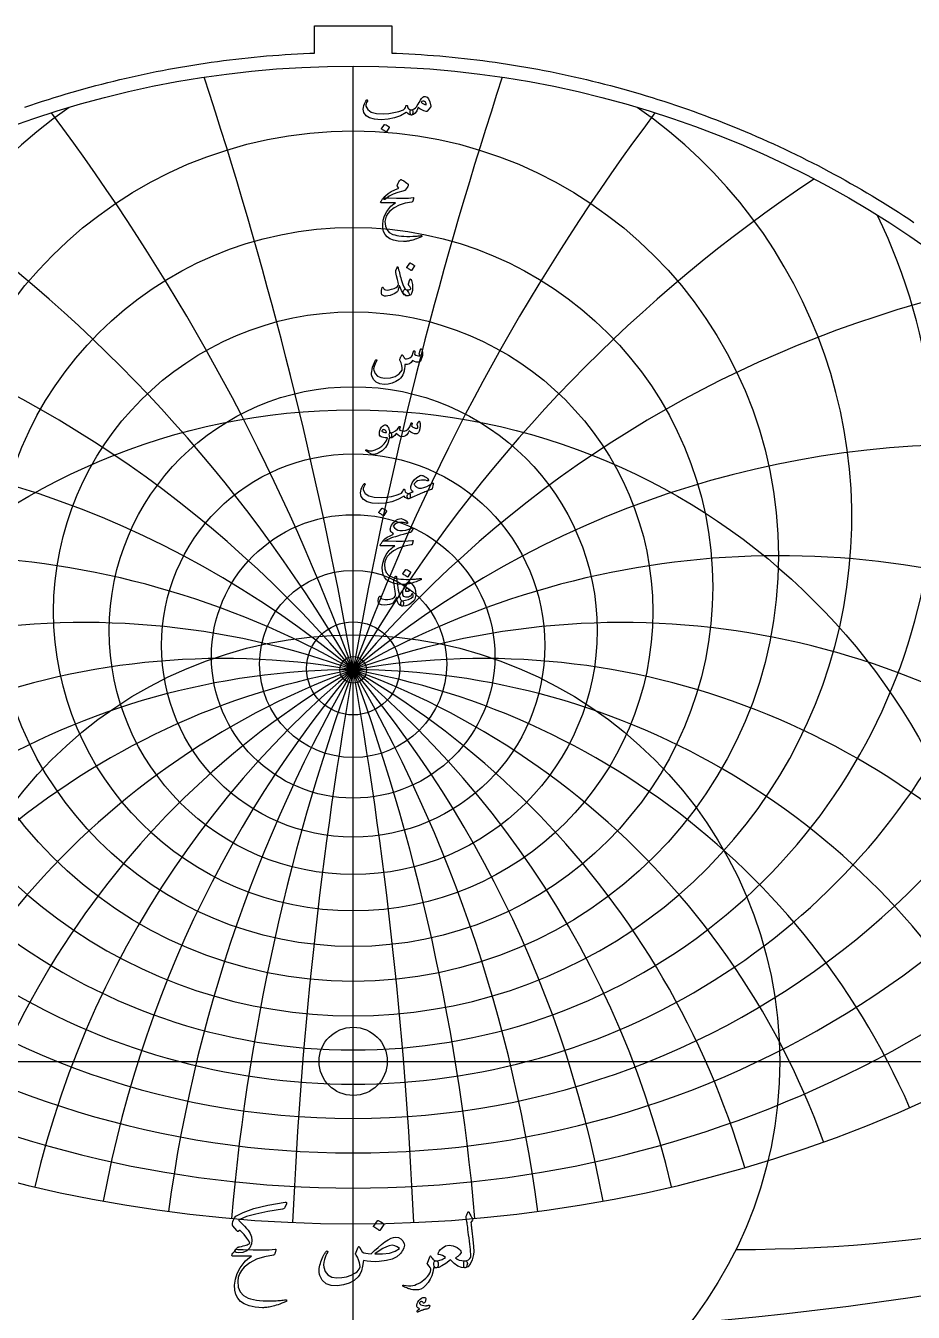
# Model space of a CAD drawing. Header units: millimetres. Extents: x -54 to 54, y -54 to 55.
# Drawn here: x -17.5 to 29.9, y -13.4 to 55.3 of the extents above; entities that cross this region are included whole.
import ezdxf

# ---------------------------------------------------------------- set-up
doc = ezdxf.new("R2010")
doc.units = ezdxf.units.MM
for name, color, linetype in [('CUT_INNER', 6, 'Continuous'), ('CUT_OUTER', 1, 'Continuous'), ('ENGRAVE', 7, 'Continuous'), ('ENGRAVE_FINE', 8, 'Continuous'), ('TEXT', 5, 'Continuous')]:
    doc.layers.add(name, color=color, linetype=linetype)

msp = doc.modelspace()

# ---------------------------------------------------------------- linework, layer by layer
at = {"layer": 'CUT_INNER'}
msp.add_circle((0, 0), 1.82, dxfattribs=at)
at = {"layer": 'CUT_OUTER'}
msp.add_lwpolyline([(-17.5131, 50.9068), (-17.2004, 51.0133), (-16.8871, 51.1178), (-16.5731, 51.2205), (-16.2585, 51.3212), (-15.9433, 51.42), (-15.6275, 51.5169), (-15.3111, 51.6118), (-14.9941, 51.7048), (-14.6766, 51.7958), (-14.3585, 51.8849), (-14.0399, 51.972), (-13.7207, 52.0572), (-13.401, 52.1404), (-13.0808, 52.2216), (-12.7602, 52.3009), (-12.439, 52.3782), (-12.1174, 52.4536), (-11.7953, 52.5269), (-11.4728, 52.5983), (-11.1498, 52.6677), (-10.8265, 52.7351), (-10.5027, 52.8006), (-10.1785, 52.864), (-9.854, 52.9255), (-9.529, 52.985), (-9.2037, 53.0424), (-8.8781, 53.0979), (-8.5521, 53.1514), (-8.2258, 53.2028), (-7.8992, 53.2523), (-7.5723, 53.2998), (-7.2452, 53.3452), (-6.9177, 53.3887), (-6.59, 53.4301), (-6.262, 53.4696), (-5.9338, 53.507), (-5.6054, 53.5424), (-5.2768, 53.5758), (-4.9479, 53.6071), (-4.6189, 53.6365), (-4.2897, 53.6638), (-3.9603, 53.6891), (-3.6308, 53.7124), (-3.3012, 53.7337), (-2.9714, 53.7529), (-2.6416, 53.7702), (-2.3116, 53.7853), (-2.065, 53.7952), (-2.065, 55.251), (2.065, 55.251), (2.065, 53.7952), (2.3116, 53.7853), (2.6416, 53.7702), (2.9714, 53.7529), (3.3012, 53.7337), (3.6308, 53.7124), (3.9603, 53.6891), (4.2897, 53.6638), (4.6189, 53.6365), (4.9479, 53.6071), (5.2768, 53.5758), (5.6054, 53.5424), (5.9338, 53.507), (6.262, 53.4696), (6.59, 53.4301), (6.9177, 53.3887), (7.2452, 53.3452), (7.5723, 53.2998), (7.8992, 53.2523), (8.2258, 53.2028), (8.5521, 53.1514), (8.8781, 53.0979), (9.2037, 53.0424), (9.529, 52.985), (9.854, 52.9255), (10.1785, 52.864), (10.5027, 52.8006), (10.8265, 52.7351), (11.1498, 52.6677), (11.4728, 52.5983), (11.7953, 52.5269), (12.1174, 52.4536), (12.439, 52.3782), (12.7602, 52.3009), (13.0808, 52.2216), (13.401, 52.1404), (13.7207, 52.0572), (14.0399, 51.972), (14.3585, 51.8849), (14.6766, 51.7958), (14.9941, 51.7048), (15.3111, 51.6118), (15.6275, 51.5169), (15.9433, 51.42), (16.2585, 51.3212), (16.5731, 51.2205), (16.8871, 51.1178), (17.2004, 51.0133), (17.5131, 50.9068), (17.8251, 50.7984), (18.1365, 50.688), (18.4471, 50.5758), (18.7571, 50.4616), (19.0664, 50.3456), (19.3749, 50.2277), (19.6828, 50.1078), (19.9899, 49.9861), (20.2962, 49.8625), (20.6018, 49.7371), (20.9066, 49.6097), (21.2106, 49.4805), (21.5138, 49.3494), (21.8162, 49.2165), (22.1177, 49.0817), (22.4185, 48.9451), (22.7184, 48.8066), (23.0174, 48.6663), (23.3156, 48.5241), (23.6129, 48.3801), (23.9093, 48.2343), (24.2048, 48.0867), (24.4994, 47.9373), (24.7931, 47.7861), (25.0858, 47.6331), (25.3776, 47.4782), (25.6685, 47.3216), (25.9584, 47.1632), (26.2473, 47.0031), (26.5352, 46.8411), (26.8221, 46.6774), (27.108, 46.512), (27.3929, 46.3448), (27.6767, 46.1758), (27.9595, 46.0051), (28.2413, 45.8327), (28.522, 45.6586), (28.8016, 45.4827), (29.0801, 45.3051), (29.3576, 45.1258), (29.6339, 44.9448), (29.9091, 44.7622)], dxfattribs=at)
at = {"layer": 'ENGRAVE'}
for points in [[(0, -53.1), (0, 53.1)], [(-53.1, 0), (53.1, 0)]]:
    msp.add_lwpolyline(points, dxfattribs=at)
for centre, radius in [((0, 0), 53.1), ((0, 26.9542), 22.6864), ((0, 25.309), 19.1801), ((0, 24.005), 15.9803), ((0, 22.9803), 13.0134), ((0, 0), 34.7587), ((0, 22.1907), 10.2223), ((0, 21.6047), 7.5613), ((0, 21.2004), 4.9922), ((0, 20.9633), 2.4818), ((0, 0), 22.7527), ((0, 20.8851), 0.708)]:
    msp.add_circle(centre, radius, dxfattribs=at)
for centre, radius, start, end in [((0, 29.0281), 26.5975, 124.697096, 55.302904), ((0, 31.6565), 31.0498, 154.271854, 25.728146), ((0, 35.026), 36.2398, 173.680024, 6.319976), ((0, 39.4227), 42.4637, 189.241771, 350.758229), ((0, 45.3069), 50.1919, 202.661733, 337.338267), ((0, -18.4815), 39.3667, 28, 152), ((0, -18.4815), 39.3667, 28, 152), ((0, 53.4671), 60.2235, 214.698452, 325.301548), ((0, 65.3716), 74.0379, 225.764248, 314.235752), ((20.2465, 75.5608), 85.601, 270.114628, 292.483898)]:
    msp.add_arc(centre, radius, start, end, dxfattribs=at)
at = {"layer": 'ENGRAVE_FINE'}
for centre, radius, start, end in [((-223.2594, -18.4815), 226.7036, 2.499232, 18.246522), ((-223.2594, -18.4815), 226.7036, 2.499232, 18.246522), ((223.2594, -18.4815), 226.7036, 161.753478, 177.500768), ((223.2594, -18.4815), 226.7036, 161.753478, 177.500768), ((-108.159, -18.4815), 115.1004, 5.034576, 36.884195), ((-108.159, -18.4815), 115.1004, 5.034576, 36.884195), ((108.159, -18.4815), 115.1004, 143.115805, 174.965424), ((108.159, -18.4815), 115.1004, 143.115805, 174.965424), ((-68.1851, -18.4815), 78.7333, 7.644186, 56.365506), ((-68.1851, -18.4815), 78.7333, 7.644186, 56.365506), ((68.1851, -18.4815), 78.7333, 123.634494, 172.355814), ((68.1851, -18.4815), 78.7333, 123.634494, 172.355814), ((-46.9154, -18.4815), 61.2437, 10.370546, 77.276782), ((-46.9154, -18.4815), 61.2437, 10.370546, 77.276782), ((46.9154, -18.4815), 61.2437, 102.723218, 169.629454), ((46.9154, -18.4815), 61.2437, 102.723218, 169.629454), ((-33.0325, -18.4815), 51.3895, 13.263275, 100.422497), ((-33.0325, -18.4815), 51.3895, 13.263275, 100.422497), ((33.0325, -18.4815), 51.3895, 79.577503, 166.736725), ((33.0325, -18.4815), 51.3895, 79.577503, 166.736725), ((-22.7284, -18.4815), 45.4567, 16.382867, 126.860016), ((-22.7284, -18.4815), 45.4567, 16.382867, 126.860016), ((22.7284, -18.4815), 45.4567, 53.139984, 163.617133), ((22.7284, -18.4815), 45.4567, 53.139984, 163.617133), ((-14.3283, -18.4815), 41.8931, 19.805939, 140.800681), ((-14.3283, -18.4815), 41.8931, 19.805939, 140.800681), ((14.3283, -18.4815), 41.8931, 39.199319, 160.194061), ((14.3283, -18.4815), 41.8931, 39.199319, 160.194061), ((-6.9414, -18.4815), 39.974, 23.632954, 146.902678), ((-6.9414, -18.4815), 39.974, 23.632954, 146.902678), ((6.9414, -18.4815), 39.974, 33.097322, 156.367046), ((6.9414, -18.4815), 39.974, 33.097322, 156.367046), ((0, 191.2698), 206.024, 255.236477, 284.763523)]:
    msp.add_arc(centre, radius, start, end, dxfattribs=at)
at = {"layer": 'TEXT'}
for points in [[(3.8438, 51.4829), (3.9421, 51.448), (4.0235, 51.3494), (4.0881, 51.1873), (4.1358, 50.9616), (4.1376, 50.9453), (4.1366, 50.931), (4.1329, 50.9186), (4.1264, 50.9082), (3.9537, 50.6915), (3.9417, 50.6784), (3.9278, 50.6703), (3.9119, 50.6674), (3.894, 50.6695), (3.7766, 50.7096), (3.6663, 50.7606), (3.5631, 50.8226), (3.4669, 50.8956), (3.3894, 50.7157), (3.3044, 50.5871), (3.212, 50.51), (3.1121, 50.4843), (3.1009, 50.4884), (3.0893, 50.5008), (3.0773, 50.5214), (3.065, 50.5502), (3.0459, 50.6217), (3.039, 50.679), (3.0443, 50.7221), (3.0618, 50.7512), (3.072, 50.7581), (3.0838, 50.763), (3.0971, 50.7659), (3.1121, 50.7669), (3.1835, 50.7791), (3.2534, 50.8124), (3.3217, 50.867), (3.3884, 50.9428), (3.4177, 50.9867), (3.4614, 51.0589), (3.5197, 51.1594), (3.5925, 51.2882), (3.6494, 51.3734), (3.7103, 51.4342), (3.7751, 51.4707), (3.8438, 51.4829)], [(0.716, 51.2819), (0.7272, 51.2941), (0.7388, 51.2992), (0.7507, 51.2972), (0.7631, 51.2882), (0.7725, 51.2764), (0.7757, 51.2631), (0.7725, 51.2481), (0.7631, 51.2317), (0.7152, 51.1575), (0.6846, 51.0888), (0.6712, 51.0256), (0.6752, 50.9679), (0.7735, 50.7783), (0.9649, 50.646), (1.2493, 50.571), (1.6267, 50.5534), (1.9068, 50.574), (2.1755, 50.6169), (2.4328, 50.6823), (2.6787, 50.77), (2.7221, 50.7957), (2.758, 50.8352), (2.7864, 50.8884), (2.8074, 50.9553), (2.8145, 50.9744), (2.8263, 50.9875), (2.8428, 50.9948), (2.864, 50.9961), (2.8791, 50.9897), (2.8899, 50.9765), (2.8964, 50.9567), (2.8985, 50.9302), (2.9132, 50.8646), (2.9543, 50.8156), (3.0216, 50.783), (3.1152, 50.7669), (3.149, 50.7594), (3.1717, 50.7402), (3.1835, 50.7092), (3.1843, 50.6664), (3.1729, 50.5867), (3.1576, 50.5298), (3.1384, 50.4956), (3.1152, 50.4843), (3.0463, 50.4933), (2.981, 50.5204), (2.9191, 50.5655), (2.8608, 50.6287), (2.8559, 50.6313), (2.8475, 50.6295), (2.8355, 50.6234), (2.82, 50.613), (2.5272, 50.4482), (2.2076, 50.3304), (1.8614, 50.2597), (1.4885, 50.2362), (1.1439, 50.2597), (0.8761, 50.3304), (0.6854, 50.4482), (0.5715, 50.613), (0.5456, 50.7051), (0.537, 50.7991), (0.5456, 50.8951), (0.5715, 50.993), (0.6065, 51.0841), (0.6422, 51.1626), (0.6787, 51.2285), (0.716, 51.2819)], [(3.6177, 51.1751), (3.6765, 51.1261), (3.7433, 51.0856), (3.8178, 51.0538), (3.9003, 51.0307), (3.8958, 51.0925), (3.8791, 51.1429), (3.8502, 51.182), (3.8092, 51.2097), (3.7619, 51.224), (3.7142, 51.223), (3.6661, 51.2067), (3.6177, 51.1751)], [(1.6675, 49.9787), (1.6714, 49.9826), (1.6769, 49.985), (1.684, 49.9857), (1.6926, 49.985), (1.7537, 49.9602), (1.8112, 49.93), (1.8652, 49.8943), (1.9156, 49.8531), (1.9205, 49.8468), (1.9227, 49.8405), (1.9221, 49.8342), (1.9187, 49.8279), (1.7711, 49.5893), (1.7656, 49.5836), (1.7586, 49.5822), (1.7499, 49.5852), (1.7397, 49.5924), (1.7309, 49.5987), (1.717, 49.6081), (1.6979, 49.6207), (1.6738, 49.6364), (1.6442, 49.6552), (1.6086, 49.6772), (1.5672, 49.7023), (1.5199, 49.7306), (1.5136, 49.7353), (1.5105, 49.74), (1.5105, 49.7447), (1.5136, 49.7494)], [(2.6504, 46.4288), (2.376, 46.3571), (2.1338, 46.2647), (1.9238, 46.1514), (1.746, 46.0174), (1.7187, 45.9968), (1.6934, 45.9852), (1.6701, 45.9827), (1.6487, 45.9891), (1.6237, 46.0188), (1.6275, 46.0606), (1.6599, 46.1145), (1.7209, 46.1807), (1.8652, 46.3004), (2.031, 46.4084), (2.2184, 46.5045), (2.4275, 46.5889), (2.3678, 46.6769), (2.3566, 46.6988), (2.3513, 46.7208), (2.3519, 46.7428), (2.3584, 46.7648), (2.4006, 46.8486), (2.4392, 46.9179), (2.4744, 46.9726), (2.506, 47.0129), (2.5262, 47.0319), (2.546, 47.0419), (2.5654, 47.0429), (2.5845, 47.0349), (2.695, 46.9724), (2.7878, 46.914), (2.863, 46.8594), (2.9205, 46.8088), (2.9317, 46.7925), (2.937, 46.7719), (2.9364, 46.7469), (2.9299, 46.7177), (2.9097, 46.672), (2.8773, 46.6164), (2.8328, 46.5511), (2.776, 46.4759), (2.7611, 46.4647), (2.7352, 46.4531), (2.6983, 46.4411), (2.6504, 46.4288)], [(1.9093, 46.0645), (2.3123, 46.0504), (2.6606, 46.0488), (2.9545, 46.0598), (3.1937, 46.0833), (3.2011, 46.0842), (3.2074, 46.0837), (3.2128, 46.0819), (3.2173, 46.0786), (3.2205, 46.0742), (3.2224, 46.0688), (3.2229, 46.0624), (3.222, 46.0551), (3.2158, 46.0264), (3.2098, 46.0001), (3.204, 45.9762), (3.1984, 45.9546), (3.193, 45.9354), (3.1878, 45.9185), (3.1828, 45.904), (3.178, 45.8918), (3.1678, 45.8724), (3.156, 45.858), (3.1427, 45.8488), (3.1278, 45.8447), (2.7651, 45.7789), (2.4495, 45.6759), (2.181, 45.5356), (1.9596, 45.3579), (1.8477, 45.2302), (1.7664, 45.0949), (1.7158, 44.9522), (1.6958, 44.8021), (1.715, 44.5664), (1.7916, 44.3742), (1.9254, 44.2256), (2.1166, 44.1206), (2.2157, 44.0888), (2.3246, 44.0625), (2.4434, 44.0417), (2.5719, 44.0264), (2.7101, 44.0164), (2.8577, 44.0115), (3.0147, 44.0117), (3.1811, 44.017), (3.2403, 44.0203), (3.2985, 44.0241), (3.3557, 44.0282), (3.412, 44.0327), (3.4668, 44.0376), (3.5199, 44.0429), (3.5712, 44.0486), (3.6208, 44.0547), (3.6359, 44.0555), (3.6467, 44.0516), (3.6532, 44.0429), (3.6553, 44.0296), (3.6542, 44.0141), (3.6506, 44.0021), (3.6447, 43.9937), (3.6365, 43.9887), (3.5478, 43.9513), (3.4638, 43.9173), (3.3845, 43.8869), (3.3099, 43.86), (3.2402, 43.8364), (3.1757, 43.816), (3.1162, 43.7988), (3.0618, 43.7846), (3.0107, 43.7742), (2.9609, 43.765), (2.9126, 43.757), (2.8655, 43.7501), (2.8197, 43.7448), (2.7749, 43.7414), (2.731, 43.7401), (2.6881, 43.7407), (2.3953, 43.7634), (2.1511, 43.8129), (1.9556, 43.889), (1.8088, 43.9919), (1.7011, 44.1204), (1.6259, 44.2706), (1.5833, 44.4423), (1.5733, 44.6357), (1.6041, 44.8755), (1.6777, 45.1083), (1.7941, 45.334), (1.9533, 45.5526), (2.0155, 45.6188), (2.086, 45.6822), (2.1647, 45.7428), (2.2516, 45.8007), (1.4917, 45.807), (1.4734, 45.8148), (1.4657, 45.829), (1.4687, 45.8494), (1.4822, 45.8761), (1.5077, 45.9149), (1.5309, 45.9499), (1.5517, 45.9809), (1.5702, 46.008), (1.5863, 46.0309), (1.6, 46.0496), (1.6114, 46.0639), (1.6204, 46.0739), (1.6408, 46.0757), (1.6958, 46.0747), (1.7853, 46.071), (1.9093, 46.0645)], [(3.0131, 42.5876), (3.0171, 42.5915), (3.0226, 42.5939), (3.0296, 42.5947), (3.0383, 42.5939), (3.0993, 42.5691), (3.1568, 42.5389), (3.2108, 42.5032), (3.2612, 42.462), (3.2661, 42.4557), (3.2683, 42.4494), (3.2677, 42.4431), (3.2644, 42.4369), (3.1168, 42.1982), (3.1113, 42.1925), (3.1042, 42.1911), (3.0956, 42.1941), (3.0854, 42.2013), (3.0765, 42.2076), (3.0626, 42.217), (3.0436, 42.2296), (3.0194, 42.2453), (2.9898, 42.2641), (2.9543, 42.2861), (2.9128, 42.3112), (2.8655, 42.3395), (2.8593, 42.3442), (2.8561, 42.3489), (2.8561, 42.3536), (2.8593, 42.3583)], [(2.4071, 42.3175), (2.4251, 42.2352), (2.4447, 42.1515), (2.4659, 42.0664), (2.4887, 41.9799), (2.513, 41.8917), (2.539, 41.8013), (2.5664, 41.7088), (2.5955, 41.6141), (2.6542, 41.4437), (2.7077, 41.3158), (2.7562, 41.2302), (2.7996, 41.187), (2.8375, 41.1613), (2.8758, 41.125), (2.9144, 41.0781), (2.9535, 41.0206), (2.9904, 40.9493), (3.0006, 40.8957), (2.9841, 40.8598), (2.9409, 40.8416), (2.8014, 40.8557), (2.6779, 40.9483), (2.5706, 41.1195), (2.4793, 41.3691), (2.4773, 41.3733), (2.4746, 41.3762), (2.471, 41.378), (2.4667, 41.3786), (2.4636, 41.378), (2.4604, 41.3762), (2.4573, 41.3733), (2.4542, 41.3691), (2.4453, 41.3287), (2.4345, 41.2859), (2.4218, 41.2408), (2.4071, 41.1933), (2.391, 41.1483), (2.3741, 41.1109), (2.3564, 41.0808), (2.338, 41.0583), (2.2716, 41.0004), (2.1888, 40.9491), (2.0895, 40.9046), (1.9737, 40.8667), (1.8559, 40.8386), (1.7539, 40.8267), (1.6675, 40.8308), (1.5969, 40.851), (1.5364, 40.9016), (1.5089, 40.9907), (1.5144, 41.1183), (1.5529, 41.2844), (1.5566, 41.2898), (1.5615, 41.2938), (1.5676, 41.2961), (1.5749, 41.2969), (1.5835, 41.2959), (1.5906, 41.293), (1.5961, 41.2881), (1.6, 41.2812), (1.6149, 41.2465), (1.6314, 41.2176), (1.6495, 41.1947), (1.6691, 41.1776), (1.7303, 41.1548), (1.8135, 41.1493), (1.9187, 41.1611), (2.0459, 41.1901), (2.1815, 41.2337), (2.2869, 41.2828), (2.3621, 41.3373), (2.4071, 41.3974), (2.4145, 41.4582), (2.4023, 41.5623), (2.3706, 41.7095), (2.3191, 41.8999), (2.2944, 42.0002), (2.2799, 42.0812), (2.2756, 42.143), (2.2814, 42.1856), (2.3411, 42.3552), (2.3476, 42.3731), (2.3545, 42.3858), (2.3617, 42.3935), (2.3694, 42.396), (2.3788, 42.3911), (2.3882, 42.3764), (2.3976, 42.3519), (2.4071, 42.3175)], [(3.0414, 41.3032), (3.023, 41.334), (3.0053, 41.3605), (2.9884, 41.3827), (2.9723, 41.4005), (2.9607, 41.4159), (2.9543, 41.4335), (2.9529, 41.4535), (2.9566, 41.4759), (3.0226, 41.7146), (3.0318, 41.7354), (3.0438, 41.7413), (3.0585, 41.7322), (3.0759, 41.7083), (3.1022, 41.6575), (3.1246, 41.596), (3.1431, 41.524), (3.1576, 41.4414), (3.166, 41.3621), (3.1694, 41.2844), (3.1676, 41.2082), (3.1607, 41.1336), (3.1495, 41.0687), (3.1348, 41.0119), (3.1166, 40.9635), (3.0948, 40.9232), (3.0679, 40.8934), (3.0312, 40.8698), (2.9847, 40.8526), (2.9284, 40.8416), (2.8706, 40.8394), (2.8169, 40.8486), (2.767, 40.8692), (2.7211, 40.9012), (2.6856, 40.9419), (2.6669, 40.9884), (2.6652, 41.0408), (2.6803, 41.0991), (2.7044, 41.1468), (2.7329, 41.1768), (2.7656, 41.1892), (2.8027, 41.1839), (2.8883, 41.1633), (2.9629, 41.1611), (3.0265, 41.1774), (3.0791, 41.2121), (3.0803, 41.2214), (3.0744, 41.2396), (3.0614, 41.2669), (3.0414, 41.3032)], [(3.5831, 37.9773), (3.5886, 37.9911), (3.5957, 38.0009), (3.6043, 38.0068), (3.6145, 38.0087), (3.6277, 38.0072), (3.6388, 38.0024), (3.6481, 37.9946), (3.6553, 37.9836), (3.6732, 37.9443), (3.686, 37.8957), (3.6936, 37.8376), (3.6962, 37.7701), (3.6893, 37.6598), (3.6687, 37.5549), (3.6343, 37.4556), (3.5862, 37.3618), (3.5698, 37.3392), (3.5517, 37.3218), (3.5321, 37.3094), (3.5109, 37.3022), (3.4341, 37.2972), (3.3515, 37.3108), (3.263, 37.3428), (3.1686, 37.3932), (3.0891, 37.2843), (2.9951, 37.2119), (2.8865, 37.176), (2.7635, 37.1765), (2.7595, 37.1103), (2.7537, 37.0466), (2.7461, 36.9855), (2.7368, 36.9269), (2.7257, 36.8705), (2.7128, 36.8158), (2.6982, 36.7629), (2.6818, 36.7118), (2.6438, 36.6195), (2.5923, 36.5343), (2.5276, 36.4562), (2.4495, 36.3852), (2.2667, 36.2635), (2.0734, 36.1779), (1.8695, 36.1285), (1.6549, 36.1151), (1.4133, 36.1479), (1.2224, 36.2337), (1.082, 36.3724), (0.9923, 36.5642), (0.9802, 36.6333), (0.9782, 36.7149), (0.9865, 36.8091), (1.0049, 36.9159), (1.0345, 37.0329), (1.0763, 37.1546), (1.1303, 37.281), (1.1965, 37.4121), (1.2018, 37.4203), (1.2082, 37.4262), (1.2159, 37.4297), (1.2247, 37.4309), (1.2336, 37.4301), (1.2412, 37.4278), (1.2477, 37.4238), (1.253, 37.4183), (1.2565, 37.4103), (1.2577, 37.4019), (1.2565, 37.393), (1.253, 37.3838), (1.169, 37.2093), (1.1148, 37.0658), (1.0905, 36.9534), (1.096, 36.8719), (1.1753, 36.6923), (1.3001, 36.5618), (1.4705, 36.4804), (1.6864, 36.448), (1.9882, 36.4672), (2.2438, 36.5438), (2.453, 36.6776), (2.6159, 36.8688), (2.6153, 36.9948), (2.5947, 37.1279), (2.5541, 37.268), (2.4934, 37.4152), (2.4858, 37.4301), (2.4816, 37.4435), (2.4811, 37.4552), (2.484, 37.4654), (2.5009, 37.5005), (2.517, 37.5334), (2.5323, 37.5641), (2.5468, 37.5926), (2.5605, 37.6186), (2.5735, 37.6417), (2.5857, 37.6618), (2.597, 37.679), (2.6035, 37.6863), (2.6104, 37.6892), (2.6177, 37.6878), (2.6253, 37.6821), (2.6292, 37.6778), (2.6347, 37.6711), (2.6418, 37.6621), (2.6504, 37.6507), (2.6602, 37.637), (2.6708, 37.6209), (2.6822, 37.6024), (2.6944, 37.5816), (2.7191, 37.5416), (2.7399, 37.5126), (2.7568, 37.4945), (2.7698, 37.4874), (2.8514, 37.4806), (2.9331, 37.4945), (3.0147, 37.5292), (3.0964, 37.5848), (3.126, 37.6217), (3.1552, 37.6821), (3.1841, 37.7661), (3.2125, 37.8737), (3.2153, 37.8839), (3.2204, 37.8925), (3.2279, 37.8996), (3.2377, 37.9051), (3.2469, 37.9086), (3.2557, 37.9098), (3.2642, 37.9086), (3.2722, 37.9051), (3.2842, 37.8855), (3.2887, 37.8486), (3.2858, 37.7944), (3.2754, 37.723), (3.3388, 37.6841), (3.4065, 37.6586), (3.4785, 37.6464), (3.5548, 37.6476), (3.5539, 37.6706), (3.5509, 37.6892), (3.546, 37.7035), (3.5391, 37.7135), (3.5313, 37.723), (3.5266, 37.7324), (3.525, 37.7418), (3.5266, 37.7512)], [(1.9234, 33.2222), (1.8498, 32.9637), (1.7264, 32.7472), (1.5531, 32.5727), (1.3299, 32.4402), (1.2987, 32.4268), (1.2679, 32.4147), (1.2375, 32.404), (1.2075, 32.3947), (1.178, 32.3869), (1.1494, 32.381), (1.1215, 32.3767), (1.0944, 32.3743), (1.0269, 32.3839), (0.9374, 32.419), (0.8259, 32.4797), (0.6924, 32.5658), (0.6781, 32.5782), (0.6697, 32.5902), (0.6671, 32.6018), (0.6705, 32.6129), (0.6779, 32.6216), (0.6877, 32.6255), (0.6999, 32.6247), (0.7144, 32.6192), (0.8532, 32.5743), (1.0088, 32.5745), (1.1814, 32.6198), (1.3708, 32.7103), (1.5254, 32.8153), (1.6534, 32.9388), (1.7547, 33.0807), (1.8292, 33.241), (1.8286, 33.2467), (1.8269, 33.2512), (1.8239, 33.2546), (1.8198, 33.2567), (1.7117, 33.263), (1.6196, 33.2756), (1.5437, 33.2944), (1.4838, 33.3195), (1.4375, 33.3584), (1.4084, 33.4122), (1.3967, 33.4809), (1.4022, 33.5645), (1.4039, 33.5756), (1.4061, 33.5868), (1.4086, 33.5983), (1.4116, 33.61), (1.4149, 33.6221), (1.4186, 33.6347), (1.4228, 33.648), (1.4273, 33.6618), (1.4642, 33.7515), (1.5089, 33.8259), (1.5615, 33.885), (1.622, 33.9287), (1.6838, 33.9527), (1.7405, 33.9523), (1.7921, 33.9276), (1.8387, 33.8785), (1.8793, 33.8102), (1.9101, 33.7309), (1.9311, 33.6406), (1.9423, 33.5393), (1.9485, 33.5394), (1.9545, 33.5397), (1.9602, 33.5402), (1.9658, 33.5409), (1.9714, 33.5416), (1.9772, 33.5421), (1.9832, 33.5424), (1.9894, 33.5425), (2.0106, 33.538), (2.0271, 33.5244), (2.0389, 33.5019), (2.0459, 33.4703), (2.0489, 33.4355), (2.0483, 33.4004), (2.0442, 33.3649), (2.0365, 33.3289), (2.0265, 33.2973), (2.0153, 33.2748), (2.0029, 33.2612), (1.9894, 33.2567), (1.9297, 33.2567), (1.9293, 33.251), (1.9282, 33.2434), (1.9262, 33.2337), (1.9234, 33.2222)], [(1.7727, 33.5739), (1.7397, 33.6314), (1.7036, 33.672), (1.6644, 33.6958), (1.622, 33.7026), (1.5967, 33.696), (1.5741, 33.6854), (1.5543, 33.6708), (1.5372, 33.6524), (1.5317, 33.6426), (1.5309, 33.632), (1.5348, 33.6206), (1.5435, 33.6084), (1.5759, 33.58), (1.6228, 33.5605), (1.6842, 33.5501), (1.7602, 33.5488), (1.768, 33.5503), (1.7727, 33.555), (1.7743, 33.5629), (1.7727, 33.5739)], [(3.5093, 34.1517), (3.5162, 34.1564), (3.5242, 34.1548), (3.5335, 34.147), (3.5439, 34.1329), (3.555, 34.1089), (3.5635, 34.0748), (3.5692, 34.0304), (3.5721, 33.9758), (3.5731, 33.9138), (3.5698, 33.8534), (3.5621, 33.7945), (3.5501, 33.7372), (3.5152, 33.6257), (3.4763, 33.5456), (3.4336, 33.4969), (3.3868, 33.4797), (3.2763, 33.4861), (3.1741, 33.515), (3.0801, 33.5662), (2.9943, 33.6398), (2.9354, 33.5238), (2.8655, 33.4334), (2.7847, 33.3684), (2.6928, 33.3289), (2.5965, 33.3203), (2.4989, 33.3446), (2.4002, 33.4019), (2.3003, 33.4922), (2.2194, 33.3892), (2.1401, 33.3156), (2.0624, 33.2714), (1.9863, 33.2567), (1.9709, 33.2653), (1.9564, 33.2913), (1.9427, 33.3344), (1.9297, 33.3949), (1.925, 33.4546), (1.9329, 33.4985), (1.9533, 33.5268), (1.9863, 33.5393), (2.1311, 33.5721), (2.2579, 33.6359), (2.3666, 33.7307), (2.4573, 33.8565), (2.4622, 33.8634), (2.4675, 33.8683), (2.4732, 33.8712), (2.4793, 33.8722), (2.4867, 33.8714), (2.4934, 33.8691), (2.4993, 33.8651), (2.5044, 33.8597), (2.5074, 33.8428), (2.5005, 33.8141), (2.4838, 33.7737), (2.4573, 33.7215), (2.492, 33.6812), (2.546, 33.6516), (2.6192, 33.6326), (2.7117, 33.6241), (2.8269, 33.6483), (2.9276, 33.727), (3.0137, 33.8602), (3.0854, 34.0481), (3.0889, 34.0577), (3.0932, 34.0646), (3.0983, 34.0687), (3.1042, 34.0701), (3.113, 34.0693), (3.1207, 34.0669), (3.1272, 34.063), (3.1325, 34.0575), (3.1364, 34.0496), (3.1388, 34.0418), (3.1395, 34.0339), (3.1388, 34.0261), (3.1073, 33.8942), (3.1441, 33.8616), (3.1882, 33.833), (3.2398, 33.8082), (3.2989, 33.7874), (3.3564, 33.7739), (3.4002, 33.7709), (3.4302, 33.7786), (3.4465, 33.7968), (3.4518, 33.8247), (3.4489, 33.8644), (3.4377, 33.9158), (3.4182, 33.979), (3.4216, 33.9968), (3.4379, 34.0316), (3.4671, 34.0832), (3.5093, 34.1517)], [(4.274, 30.7979), (4.2112, 30.5467), (4.2041, 30.5345), (4.1923, 30.5232), (4.1758, 30.5126), (4.1546, 30.5027), (4.1076, 30.4862), (4.0577, 30.4678), (4.0048, 30.4477), (3.949, 30.4258), (3.8902, 30.4023), (3.8284, 30.3775), (3.7638, 30.3513), (3.6962, 30.3237), (2.9739, 30.0097), (2.9409, 30.017), (2.9142, 30.0388), (2.8938, 30.0751), (2.8797, 30.1259), (2.8773, 30.1799), (2.8922, 30.2256), (2.9244, 30.2631), (2.9739, 30.2923), (2.9801, 30.2952), (2.9923, 30.3006), (3.0107, 30.3085), (3.0351, 30.319), (3.0654, 30.3319), (3.1015, 30.3469), (3.1432, 30.3641), (3.1906, 30.3834), (3.1295, 30.446), (3.0909, 30.5145), (3.0746, 30.5889), (3.0807, 30.6692), (3.1411, 30.8601), (3.244, 31.0217), (3.3892, 31.1538), (3.5768, 31.2564), (3.6178, 31.266), (3.6655, 31.2635), (3.7199, 31.2488), (3.7809, 31.2219), (3.8443, 31.1852), (3.9026, 31.1442), (3.9558, 31.0988), (4.0039, 31.0492), (4.0175, 31.0309), (4.0235, 31.0138), (4.0222, 30.9979), (4.0133, 30.9832), (4, 30.9718), (3.9851, 30.9659), (3.9686, 30.9655), (3.9505, 30.9706), (3.8565, 31.0003), (3.7566, 31.0138), (3.6508, 31.0113), (3.5391, 30.9926), (3.4381, 30.9624), (3.3578, 30.922), (3.2983, 30.8713), (3.2597, 30.8105), (3.2557, 30.7834), (3.2659, 30.7524), (3.2903, 30.7175), (3.3287, 30.6786), (3.3727, 30.6433), (3.4167, 30.6158), (3.4606, 30.5962), (3.5046, 30.5844), (3.6363, 30.5811), (3.777, 30.6087), (3.9268, 30.6674), (4.0856, 30.7571), (4.1026, 30.7679), (4.1193, 30.7783), (4.1356, 30.7883), (4.1515, 30.7979), (4.1668, 30.807), (4.1813, 30.8152), (4.1951, 30.8227), (4.208, 30.8293), (4.2439, 30.8462), (4.2669, 30.8466), (4.2769, 30.8305), (4.274, 30.7979)], [(0.5778, 30.8074), (0.589, 30.8195), (0.6006, 30.8246), (0.6126, 30.8227), (0.6249, 30.8136), (0.6343, 30.8019), (0.6375, 30.7885), (0.6343, 30.7736), (0.6249, 30.7571), (0.577, 30.6829), (0.5464, 30.6142), (0.5331, 30.551), (0.537, 30.4933), (0.6353, 30.3037), (0.8267, 30.1714), (1.1111, 30.0965), (1.4885, 30.0788), (1.7686, 30.0994), (2.0373, 30.1424), (2.2946, 30.2077), (2.5405, 30.2955), (2.5839, 30.3212), (2.6198, 30.3606), (2.6483, 30.4138), (2.6693, 30.4808), (2.6763, 30.4998), (2.6881, 30.5129), (2.7046, 30.5202), (2.7258, 30.5216), (2.7409, 30.5151), (2.7517, 30.502), (2.7582, 30.4821), (2.7603, 30.4556), (2.7751, 30.3901), (2.8161, 30.341), (2.8834, 30.3084), (2.977, 30.2923), (3.0108, 30.2849), (3.0336, 30.2656), (3.0453, 30.2346), (3.0461, 30.1918), (3.0347, 30.1122), (3.0194, 30.0552), (3.0002, 30.0211), (2.977, 30.0097), (2.9081, 30.0187), (2.8428, 30.0458), (2.781, 30.091), (2.7227, 30.1542), (2.7178, 30.1567), (2.7093, 30.155), (2.6973, 30.1489), (2.6818, 30.1385), (2.389, 29.9736), (2.0695, 29.8558), (1.7233, 29.7852), (1.3503, 29.7616), (1.0057, 29.7852), (0.738, 29.8558), (0.5472, 29.9736), (0.4334, 30.1385), (0.4075, 30.2305), (0.3988, 30.3245), (0.4075, 30.4205), (0.4334, 30.5184), (0.4683, 30.6095), (0.504, 30.688), (0.5405, 30.754), (0.5778, 30.8074)], [(1.5293, 29.5041), (1.5333, 29.508), (1.5388, 29.5104), (1.5458, 29.5112), (1.5545, 29.5104), (1.6155, 29.4857), (1.673, 29.4554), (1.727, 29.4197), (1.7774, 29.3785), (1.7823, 29.3722), (1.7845, 29.3659), (1.7839, 29.3597), (1.7806, 29.3534), (1.633, 29.1147), (1.6275, 29.109), (1.6204, 29.1077), (1.6118, 29.1106), (1.6016, 29.1179), (1.5927, 29.1241), (1.5788, 29.1336), (1.5598, 29.1461), (1.5356, 29.1618), (1.506, 29.1807), (1.4705, 29.2026), (1.429, 29.2278), (1.3817, 29.256), (1.3755, 29.2607), (1.3723, 29.2655), (1.3723, 29.2702), (1.3755, 29.2749)], [(3.1859, 28.4557), (3.1884, 28.4335), (3.1741, 28.3921), (3.1429, 28.3314), (3.0948, 28.2516), (3.0846, 28.2386), (3.0728, 28.228), (3.0595, 28.2198), (3.0445, 28.2139), (2.8436, 28.1585), (2.6646, 28.1087), (2.5075, 28.0643), (2.3725, 28.0255), (2.2595, 27.9923), (2.1684, 27.965), (2.0993, 27.9436), (2.0522, 27.9281), (1.6722, 27.7585), (1.6455, 27.7566), (1.6251, 27.7601), (1.611, 27.7691), (1.6031, 27.7837), (1.6029, 27.789), (1.6055, 27.7954), (1.6108, 27.8031), (1.6188, 27.8119), (1.6962, 27.8845), (1.812, 27.9611), (1.9662, 28.0416), (2.159, 28.1259), (2.1066, 28.1707), (2.0624, 28.2139), (2.0265, 28.2555), (1.9988, 28.2955), (1.9817, 28.3393), (1.9776, 28.3921), (1.9865, 28.4539), (2.0082, 28.5248), (2.0436, 28.5986), (2.093, 28.6724), (2.1566, 28.7462), (2.2343, 28.82), (2.3189, 28.8837), (2.4, 28.9275), (2.4775, 28.9513), (2.5515, 28.955), (2.6518, 28.9348), (2.7423, 28.893), (2.823, 28.8296), (2.8938, 28.7446), (2.9001, 28.734), (2.9032, 28.7242), (2.9032, 28.7152), (2.9001, 28.7069), (2.8932, 28.6993), (2.8852, 28.6951), (2.8759, 28.6945), (2.8655, 28.6975), (2.8193, 28.7122), (2.7749, 28.725), (2.7322, 28.7358), (2.6913, 28.7446), (2.6523, 28.7513), (2.6155, 28.7556), (2.5809, 28.7575), (2.5484, 28.7572), (2.4131, 28.7413), (2.2995, 28.703), (2.2075, 28.6423), (2.137, 28.5593), (2.212, 28.4606), (2.2956, 28.3874), (2.3878, 28.3397), (2.4887, 28.3175), (2.6389, 28.3159), (2.8004, 28.3395), (2.9733, 28.3882), (3.1576, 28.462), (3.1652, 28.4639), (3.1725, 28.4635), (3.1794, 28.4608), (3.1859, 28.4557)], [(1.8826, 27.768), (2.2856, 27.7538), (2.6339, 27.7523), (2.9278, 27.7632), (3.167, 27.7868), (3.1744, 27.7877), (3.1808, 27.7872), (3.1862, 27.7853), (3.1906, 27.7821), (3.1938, 27.7777), (3.1957, 27.7723), (3.1962, 27.7659), (3.1953, 27.7585), (3.1891, 27.7299), (3.1831, 27.7036), (3.1773, 27.6796), (3.1717, 27.658), (3.1663, 27.6388), (3.1611, 27.6219), (3.1561, 27.6074), (3.1513, 27.5952), (3.1411, 27.5758), (3.1293, 27.5615), (3.116, 27.5523), (3.1011, 27.5481), (2.7384, 27.4824), (2.4228, 27.3793), (2.1543, 27.239), (1.9329, 27.0614), (1.821, 26.9336), (1.7397, 26.7984), (1.6891, 26.6557), (1.6691, 26.5055), (1.6883, 26.2698), (1.7649, 26.0777), (1.8987, 25.9291), (2.0899, 25.8241), (2.189, 25.7923), (2.2979, 25.766), (2.4167, 25.7452), (2.5452, 25.7299), (2.6834, 25.7199), (2.831, 25.715), (2.988, 25.7152), (3.1545, 25.7205), (3.2136, 25.7238), (3.2718, 25.7275), (3.329, 25.7316), (3.3853, 25.7362), (3.4401, 25.7411), (3.4932, 25.7464), (3.5445, 25.7521), (3.5941, 25.7581), (3.6092, 25.7589), (3.62, 25.755), (3.6265, 25.7464), (3.6286, 25.733), (3.6275, 25.7175), (3.6239, 25.7055), (3.618, 25.6971), (3.6098, 25.6922), (3.5211, 25.6547), (3.4371, 25.6208), (3.3578, 25.5903), (3.2832, 25.5634), (3.2135, 25.5399), (3.149, 25.5195), (3.0895, 25.5022), (3.0351, 25.4881), (2.984, 25.4777), (2.9342, 25.4685), (2.8859, 25.4604), (2.8389, 25.4535), (2.793, 25.4482), (2.7482, 25.4449), (2.7043, 25.4435), (2.6614, 25.4441), (2.3686, 25.4669), (2.1244, 25.5163), (1.9289, 25.5925), (1.7821, 25.6953), (1.6744, 25.8239), (1.5992, 25.974), (1.5566, 26.1458), (1.5466, 26.3391), (1.5774, 26.5789), (1.651, 26.8117), (1.7674, 27.0374), (1.9266, 27.2561), (1.9888, 27.3222), (2.0593, 27.3856), (2.138, 27.4463), (2.2249, 27.5042), (1.465, 27.5104), (1.4467, 27.5183), (1.4391, 27.5324), (1.442, 27.5528), (1.4555, 27.5795), (1.4811, 27.6184), (1.5042, 27.6533), (1.525, 27.6843), (1.5435, 27.7114), (1.5596, 27.7344), (1.5733, 27.753), (1.5847, 27.7674), (1.5937, 27.7774), (1.6141, 27.7791), (1.6691, 27.7782), (1.7586, 27.7744), (1.8826, 27.768)], [(2.8074, 26.2357), (2.8114, 26.2397), (2.8169, 26.242), (2.8239, 26.2428), (2.8326, 26.242), (2.8936, 26.2173), (2.9511, 26.1871), (3.0051, 26.1513), (3.0555, 26.1101), (3.0604, 26.1038), (3.0626, 26.0976), (3.062, 26.0913), (3.0587, 26.085), (2.9111, 25.8463), (2.9056, 25.8406), (2.8985, 25.8393), (2.8899, 25.8422), (2.8797, 25.8495), (2.8708, 25.8558), (2.8569, 25.8652), (2.8379, 25.8777), (2.8137, 25.8934), (2.7841, 25.9123), (2.7486, 25.9343), (2.7072, 25.9594), (2.6599, 25.9877), (2.6536, 25.9924), (2.6504, 25.9971), (2.6504, 26.0018), (2.6536, 26.0065)], [(2.6127, 24.5714), (2.6355, 24.5604), (2.6536, 24.5431), (2.6669, 24.5196), (2.6756, 24.4897), (2.6812, 24.4528), (2.6826, 24.4175), (2.6797, 24.3837), (2.6724, 24.3515), (2.6616, 24.3241), (2.6481, 24.3044), (2.6318, 24.2927), (2.6127, 24.2887), (2.5187, 24.3148), (2.4408, 24.3806), (2.379, 24.486), (2.3333, 24.631), (2.3274, 24.6561), (2.3223, 24.6777), (2.318, 24.6961), (2.3144, 24.7111), (2.3117, 24.7228), (2.3097, 24.7311), (2.3085, 24.7361), (2.3081, 24.7378), (2.3034, 24.747), (2.2987, 24.7496), (2.294, 24.7455), (2.2893, 24.7347), (2.2359, 24.6142), (2.1762, 24.5196), (2.1103, 24.4509), (2.0381, 24.4081), (1.9333, 24.3751), (1.8104, 24.3547), (1.6695, 24.3468), (1.5105, 24.3515), (1.4043, 24.3843), (1.3464, 24.4638), (1.3368, 24.59), (1.3755, 24.7629), (1.3843, 24.7837), (1.3951, 24.799), (1.4078, 24.8089), (1.4226, 24.8132), (1.4371, 24.8118), (1.4493, 24.8045), (1.4591, 24.7914), (1.4665, 24.7723), (1.4824, 24.7317), (1.5019, 24.7009), (1.5248, 24.6799), (1.5513, 24.6687), (1.6999, 24.6459), (1.841, 24.6436), (1.9747, 24.6617), (2.1009, 24.7001), (2.1556, 24.7288), (2.2006, 24.7676), (2.2357, 24.8167), (2.261, 24.876), (2.2595, 24.904), (2.2516, 24.9694), (2.2375, 25.0721), (2.2171, 25.212), (2.2067, 25.2869), (2.1974, 25.3545), (2.1894, 25.4148), (2.1825, 25.4679), (2.1766, 25.5134), (2.1715, 25.5508), (2.1672, 25.5801), (2.1637, 25.6014), (2.1607, 25.634), (2.1613, 25.6626), (2.1654, 25.6874), (2.1731, 25.7082), (2.1853, 25.734), (2.1967, 25.758), (2.2073, 25.7803), (2.2171, 25.8008), (2.2259, 25.8195), (2.2336, 25.8365), (2.24, 25.8517), (2.2453, 25.8652), (2.2508, 25.876), (2.2579, 25.8832), (2.2665, 25.887), (2.2767, 25.8872), (2.2879, 25.8828), (2.2964, 25.8762), (2.3021, 25.8671), (2.305, 25.8558), (2.3241, 25.6951), (2.3439, 25.5429), (2.3642, 25.3991), (2.3851, 25.2638), (2.4064, 25.1369), (2.4279, 25.0185), (2.4495, 24.9085), (2.4714, 24.8069), (2.4979, 24.7121), (2.5303, 24.6412), (2.5686, 24.5943), (2.6127, 24.5714)], [(2.9739, 25.5731), (2.9955, 25.57), (3.0194, 25.5606), (3.0457, 25.5449), (3.0744, 25.5229), (3.197, 25.3922), (3.2824, 25.245), (3.3305, 25.0813), (3.3413, 24.9011), (3.3317, 24.8073), (3.3123, 24.7237), (3.283, 24.6503), (3.244, 24.5871), (3.1174, 24.4565), (2.97, 24.3633), (2.8018, 24.3074), (2.6127, 24.2887), (2.5937, 24.2933), (2.5774, 24.3068), (2.5639, 24.3294), (2.5531, 24.361), (2.5491, 24.3784), (2.5464, 24.3963), (2.5451, 24.4145), (2.5452, 24.4332), (2.5463, 24.4516), (2.548, 24.4693), (2.5502, 24.4862), (2.5531, 24.5023), (2.5615, 24.5301), (2.5743, 24.551), (2.5914, 24.5647), (2.6127, 24.5714), (2.7968, 24.5961), (2.9566, 24.642), (3.092, 24.7091), (3.2031, 24.7975), (3.1978, 24.8416), (3.1914, 24.8768), (3.1837, 24.9029), (3.1749, 24.9199), (3.1643, 24.9347), (3.1545, 24.9443), (3.1454, 24.9488), (3.1372, 24.9482), (3.1315, 24.9462), (3.127, 24.9435), (3.1236, 24.94), (3.1215, 24.9356), (3.0913, 24.8736), (3.054, 24.8257), (3.0096, 24.792), (2.9582, 24.7723), (2.8088, 24.7608), (2.7062, 24.8014), (2.6502, 24.8942), (2.641, 25.0393), (2.6536, 25.1225), (2.6787, 25.2089), (2.7164, 25.2984), (2.7666, 25.391), (2.8196, 25.4707), (2.8718, 25.5276), (2.9232, 25.5617), (2.9739, 25.5731)], [(2.8703, 25.234), (2.839, 25.2251), (2.8145, 25.2018), (2.7967, 25.1639), (2.7855, 25.1115), (2.7857, 25.1033), (2.7863, 25.0974), (2.7872, 25.0938), (2.7886, 25.0927), (2.8202, 25.085), (2.8522, 25.0809), (2.8846, 25.0803), (2.9174, 25.0832), (2.9462, 25.0893), (2.97, 25.0982), (2.9886, 25.1097), (3.0021, 25.1241), (2.9668, 25.1745), (2.9331, 25.2096), (2.9009, 25.2295), (2.8703, 25.234)], [(-3.5653, -7.6092), (-3.6449, -7.7976), (-3.6621, -7.828), (-3.6888, -7.8521), (-3.7249, -7.8699), (-3.7705, -7.8814), (-4.5519, -8.0099), (-5.192, -8.1441), (-5.6908, -8.2841), (-6.0483, -8.4299), (-6.0768, -8.449), (-6.0912, -8.4686), (-6.0914, -8.4888), (-6.0776, -8.5094), (-5.9208, -8.6615), (-5.7897, -8.7952), (-5.6842, -8.9106), (-5.6044, -9.0077), (-5.4956, -9.188), (-5.4286, -9.3688), (-5.4034, -9.5502), (-5.4202, -9.7321), (-5.517, -9.9521), (-5.6693, -10.1058), (-5.8771, -10.1929), (-6.1404, -10.2136), (-6.2461, -10.1963), (-6.2995, -10.1571), (-6.3005, -10.0958), (-6.2492, -10.0126), (-6.2241, -9.9841), (-6.2032, -9.9613), (-6.1864, -9.9443), (-6.1739, -9.933), (-6.1467, -9.9213), (-6.1194, -9.9111), (-6.0922, -9.9024), (-6.065, -9.8954), (-5.9629, -9.8725), (-5.8703, -9.8498), (-5.7871, -9.8275), (-5.7133, -9.8053), (-5.6489, -9.7827), (-5.594, -9.7588), (-5.5484, -9.7335), (-5.5123, -9.7069), (-5.5673, -9.5787), (-5.6693, -9.4243), (-5.8185, -9.2437), (-6.0148, -9.037), (-6.0252, -9.0281), (-6.0357, -9.0224), (-6.0462, -9.0197), (-6.0566, -9.0203), (-6.132, -9.0705), (-6.1477, -9.0742), (-6.1655, -9.0684), (-6.1854, -9.0532), (-6.2074, -9.0286), (-6.4167, -8.7816), (-6.4322, -8.7559), (-6.4408, -8.7251), (-6.4426, -8.689), (-6.4377, -8.6476), (-6.4128, -8.5453), (-6.3759, -8.4477), (-6.327, -8.3548), (-6.266, -8.2666), (-5.8755, -8.0557), (-5.3071, -7.8583), (-4.5608, -7.6746), (-3.6365, -7.5045), (-3.5865, -7.5048), (-3.558, -7.5223), (-3.5509, -7.5571), (-3.5653, -7.6092)], [(6.0315, -8.254), (6.0598, -8.1857), (6.0818, -8.1315), (6.0975, -8.0915), (6.1069, -8.0656), (6.1142, -8.0491), (6.1236, -8.0373), (6.1351, -8.0303), (6.1488, -8.0279), (6.1642, -8.0305), (6.177, -8.0384), (6.1872, -8.0515), (6.1948, -8.0698), (6.2296, -8.1595), (6.2712, -8.2404), (6.3196, -8.3124), (6.3749, -8.3754), (6.3903, -8.3956), (6.3947, -8.4184), (6.3882, -8.4437), (6.3707, -8.4717), (6.2786, -8.6015), (6.2848, -8.6596), (6.2911, -8.7167), (6.2974, -8.7727), (6.3037, -8.8277), (6.31, -8.8816), (6.3162, -8.9344), (6.3225, -8.9862), (6.3288, -9.037), (6.3866, -9.507), (6.422, -9.8744), (6.4348, -10.1393), (6.4251, -10.3015), (6.3461, -10.5959), (6.243, -10.8134), (6.1158, -10.9539), (5.9645, -11.0175), (5.9603, -11.0175), (5.9561, -11.0175), (5.952, -11.0175), (5.9478, -11.0175), (5.9229, -10.994), (5.9069, -10.94), (5.8999, -10.8558), (5.9017, -10.7412), (5.9056, -10.6988), (5.9174, -10.6679), (5.937, -10.6485), (5.9645, -10.6407), (6.0708, -10.6195), (6.1592, -10.581), (6.2299, -10.5253), (6.2827, -10.4522), (6.2792, -10.3646), (6.2728, -10.2649), (6.2635, -10.1531), (6.2513, -10.0293), (6.2365, -9.8941), (6.2194, -9.7478), (6.1999, -9.5905), (6.1781, -9.4222), (6.1579, -9.2568), (6.1393, -9.1082), (6.1223, -8.9763), (6.1069, -8.8611), (6.0935, -8.7628), (6.0828, -8.6811), (6.0747, -8.6162), (6.0692, -8.5681), (6.0273, -8.3294), (6.026, -8.3058), (6.0263, -8.2854), (6.0281, -8.2682), (6.0315, -8.254)], [(1.2917, -8.5011), (1.297, -8.4958), (1.3043, -8.4927), (1.3137, -8.4916), (1.3252, -8.4927), (1.4066, -8.5257), (1.4833, -8.566), (1.5552, -8.6136), (1.6225, -8.6685), (1.629, -8.6769), (1.6319, -8.6853), (1.6311, -8.6937), (1.6267, -8.702), (1.4299, -9.0203), (1.4226, -9.0278), (1.4131, -9.0297), (1.4016, -9.0258), (1.388, -9.0161), (1.3762, -9.0077), (1.3577, -8.9951), (1.3323, -8.9784), (1.3001, -8.9575), (1.2606, -8.9323), (1.2132, -8.903), (1.158, -8.8695), (1.0949, -8.8318), (1.0866, -8.8256), (1.0824, -8.8193), (1.0824, -8.813), (1.0866, -8.8067)], [(2.2715, -9.372), (2.4175, -9.3934), (2.5416, -9.462), (2.6436, -9.5777), (2.7237, -9.7404), (2.7326, -9.8027), (2.7258, -9.8723), (2.7033, -9.9493), (2.6651, -10.0335), (2.6211, -10.1147), (2.5813, -10.1822), (2.5458, -10.2361), (2.5144, -10.2764), (2.3312, -10.4271), (2.0831, -10.5444), (1.7701, -10.6281), (1.3922, -10.6783), (1.1648, -10.6893), (0.9473, -10.6846), (0.7398, -10.6642), (0.5422, -10.6281), (0.4956, -10.9351), (0.4355, -11.1818), (0.3617, -11.3684), (0.2743, -11.4948), (0.045, -11.6898), (-0.2156, -11.835), (-0.5077, -11.9306), (-0.8311, -11.9763), (-1.1716, -11.9604), (-1.4435, -11.8623), (-1.6468, -11.6819), (-1.7816, -11.4195), (-1.7931, -11.3788), (-1.8025, -11.3362), (-1.8099, -11.2919), (-1.8151, -11.2457), (-1.8177, -11.1979), (-1.8172, -11.1489), (-1.8135, -11.0985), (-1.8067, -11.0468), (-1.7921, -10.9554), (-1.7732, -10.8652), (-1.7502, -10.7764), (-1.723, -10.6888), (-1.6918, -10.6029), (-1.657, -10.5187), (-1.6186, -10.4364), (-1.5764, -10.3559), (-1.5577, -10.3232), (-1.5393, -10.2921), (-1.5211, -10.2625), (-1.5032, -10.2345), (-1.4858, -10.2081), (-1.4691, -10.1832), (-1.4533, -10.1599), (-1.4383, -10.1382), (-1.4275, -10.1259), (-1.4163, -10.1183), (-1.4045, -10.1154), (-1.3922, -10.1173), (-1.3791, -10.1223), (-1.3692, -10.1288), (-1.3624, -10.1369), (-1.3587, -10.1466), (-1.3577, -10.1576), (-1.3587, -10.1696), (-1.3619, -10.1827), (-1.3671, -10.1968), (-1.3977, -10.2432), (-1.4268, -10.2942), (-1.4542, -10.3499), (-1.4801, -10.4104), (-1.5346, -10.565), (-1.5681, -10.7108), (-1.5806, -10.8477), (-1.5723, -10.9756), (-1.494, -11.2187), (-1.3514, -11.3954), (-1.1444, -11.5056), (-0.873, -11.5493), (-0.6108, -11.537), (-0.3559, -11.4875), (-0.1083, -11.4009), (0.1319, -11.2771), (0.2044, -11.2256), (0.2669, -11.163), (0.3195, -11.0895), (0.3622, -11.0049), (0.3672, -10.9932), (0.3695, -10.9788), (0.3692, -10.9618), (0.3664, -10.9421), (0.3295, -10.7548), (0.2816, -10.5904), (0.2227, -10.4491), (0.1528, -10.3308), (0.139, -10.3091), (0.1308, -10.29), (0.1285, -10.2735), (0.1319, -10.2596), (0.2617, -9.9163), (0.2803, -9.8904), (0.2983, -9.8797), (0.3159, -9.8841), (0.3329, -9.9037), (0.4878, -10.1675), (0.5708, -10.2068), (0.6773, -10.2366), (0.8073, -10.257), (0.9609, -10.268), (1.1433, -10.0903), (1.3263, -9.9257), (1.5097, -9.7742), (1.6937, -9.6358), (1.8695, -9.5204), (2.0245, -9.4379), (2.1584, -9.3885), (2.2715, -9.372)], [(-5.8766, -10.0419), (-5.3393, -10.0608), (-4.8748, -10.0628), (-4.4831, -10.0482), (-4.1641, -10.0168), (-4.1543, -10.0156), (-4.1457, -10.0163), (-4.1386, -10.0188), (-4.1327, -10.0231), (-4.1283, -10.029), (-4.1259, -10.0362), (-4.1252, -10.0447), (-4.1264, -10.0545), (-4.1346, -10.0927), (-4.1426, -10.1277), (-4.1503, -10.1597), (-4.1578, -10.1885), (-4.165, -10.2141), (-4.1719, -10.2366), (-4.1786, -10.256), (-4.185, -10.2722), (-4.1986, -10.2981), (-4.2143, -10.3172), (-4.2321, -10.3295), (-4.252, -10.335), (-4.7356, -10.4227), (-5.1564, -10.5601), (-5.5144, -10.7472), (-5.8096, -10.984), (-5.9588, -11.1544), (-6.0671, -11.3347), (-6.1346, -11.5249), (-6.1613, -11.7251), (-6.1357, -12.0394), (-6.0336, -12.2956), (-5.8551, -12.4937), (-5.6002, -12.6337), (-5.4681, -12.6761), (-5.3228, -12.7112), (-5.1645, -12.7389), (-4.9931, -12.7593), (-4.8089, -12.7727), (-4.6121, -12.7792), (-4.4027, -12.779), (-4.1808, -12.7719), (-4.1019, -12.7674), (-4.0243, -12.7625), (-3.948, -12.757), (-3.8731, -12.751), (-3.7999, -12.7444), (-3.7291, -12.7374), (-3.6607, -12.7298), (-3.5946, -12.7217), (-3.5745, -12.7206), (-3.5601, -12.7258), (-3.5514, -12.7374), (-3.5486, -12.7551), (-3.5501, -12.7758), (-3.5548, -12.7918), (-3.5627, -12.803), (-3.5737, -12.8096), (-3.692, -12.8596), (-3.804, -12.9048), (-3.9097, -12.9454), (-4.0091, -12.9813), (-4.102, -13.0127), (-4.1881, -13.0399), (-4.2674, -13.0629), (-4.3399, -13.0817), (-4.4081, -13.0956), (-4.4744, -13.1079), (-4.5389, -13.1186), (-4.6016, -13.1278), (-4.6627, -13.1349), (-4.7225, -13.1393), (-4.781, -13.1411), (-4.8382, -13.1404), (-5.2286, -13.11), (-5.5542, -13.0441), (-5.8148, -12.9425), (-6.0106, -12.8054), (-6.1542, -12.634), (-6.2545, -12.4338), (-6.3113, -12.2048), (-6.3246, -11.947), (-6.2835, -11.6272), (-6.1854, -11.3169), (-6.0302, -11.0159), (-5.818, -10.7244), (-5.735, -10.6362), (-5.6411, -10.5517), (-5.5361, -10.4708), (-5.4202, -10.3936), (-6.4335, -10.3853), (-6.4578, -10.3748), (-6.468, -10.3559), (-6.4641, -10.3287), (-6.446, -10.2931), (-6.412, -10.2413), (-6.3811, -10.1947), (-6.3534, -10.1534), (-6.3288, -10.1173), (-6.3073, -10.0867), (-6.289, -10.0618), (-6.2738, -10.0427), (-6.2618, -10.0293), (-6.2346, -10.027), (-6.1613, -10.0283), (-6.042, -10.0333), (-5.8766, -10.0419)], [(2.4767, -9.9917), (2.3482, -9.8938), (2.2139, -9.8346), (2.0739, -9.8142), (1.9282, -9.8326), (1.7701, -9.8883), (1.589, -9.9802), (1.3849, -10.1081), (1.1577, -10.2722), (1.5715, -10.2735), (1.9292, -10.2272), (2.2309, -10.1332), (2.4767, -9.9917)], [(5.9645, -10.6407), (6.0258, -10.6498), (6.0671, -10.6773), (6.0886, -10.7231), (6.0901, -10.7872), (6.0697, -10.8864), (6.042, -10.9578), (6.0069, -11.0015), (5.9645, -11.0175), (5.7717, -11), (5.5783, -10.9222), (5.3843, -10.7843), (5.1899, -10.5862), (4.9447, -10.7765), (4.7367, -10.9118), (4.5658, -10.9921), (4.432, -11.0175), (4.3878, -11.0076), (4.3514, -10.9777), (4.3229, -10.928), (4.3022, -10.8584), (4.2962, -10.7663), (4.3159, -10.6993), (4.3611, -10.6574), (4.432, -10.6407), (4.4965, -10.6344), (4.5603, -10.6239), (4.6232, -10.6093), (4.6854, -10.5904), (4.7467, -10.5671), (4.8073, -10.5391), (4.8671, -10.5064), (4.9261, -10.469), (4.8536, -10.4099), (4.766, -10.3622), (4.6631, -10.3261), (4.5451, -10.3015), (4.5344, -10.2971), (4.5273, -10.2879), (4.5239, -10.274), (4.5242, -10.2555), (4.544, -10.1913), (4.587, -10.1204), (4.6529, -10.0427), (4.7419, -9.9582), (4.9274, -9.8469), (5.124, -9.8064), (5.3315, -9.8365), (5.55, -9.9372), (5.6426, -10.0016), (5.707, -10.0649), (5.7431, -10.1272), (5.751, -10.1885), (5.7279, -10.2544), (5.6714, -10.3266), (5.5814, -10.4051), (5.4579, -10.4899), (5.5461, -10.5559), (5.6599, -10.603), (5.7994, -10.6312), (5.9645, -10.6407)], [(3.9589, -10.7579), (4.0887, -10.4229), (4.1031, -10.3962), (4.117, -10.3832), (4.1303, -10.3837), (4.1431, -10.3978), (4.1782, -10.4564), (4.2122, -10.5067), (4.2452, -10.5485), (4.2771, -10.582), (4.3122, -10.6077), (4.3504, -10.626), (4.3917, -10.637), (4.4362, -10.6407), (4.4802, -10.6522), (4.5116, -10.6867), (4.5304, -10.7443), (4.5367, -10.8249), (4.5304, -10.906), (4.5116, -10.9652), (4.4802, -11.0023), (4.4362, -11.0175), (4.4025, -11.0191), (4.3682, -11.0196), (4.3334, -11.0191), (4.2981, -11.0175), (4.292, -11.0191), (4.2865, -11.0238), (4.2816, -11.0316), (4.2771, -11.0426), (4.2546, -11.2407), (4.1997, -11.4331), (4.1123, -11.6197), (3.9924, -11.8005), (3.8587, -11.9578), (3.7297, -12.0737), (3.6054, -12.1483), (3.4858, -12.1815), (3.3732, -12.1902), (3.2701, -12.1909), (3.1764, -12.1839), (3.0922, -12.169), (3.051, -12.1574), (3.0069, -12.1438), (2.9599, -12.1281), (2.91, -12.1103), (2.8576, -12.0899), (2.8027, -12.0664), (2.7456, -12.0397), (2.686, -12.0098), (2.6711, -12.003), (2.6599, -11.9952), (2.6523, -11.9863), (2.6483, -11.9763), (2.6457, -11.963), (2.6462, -11.9523), (2.6499, -11.9442), (2.6567, -11.9387), (2.6656, -11.9337), (2.6756, -11.9313), (2.6865, -11.9316), (2.6986, -11.9345), (2.8305, -11.9612), (2.954, -11.9743), (3.0691, -11.9737), (3.1759, -11.9596), (3.2815, -11.9317), (3.3847, -11.8942), (3.4856, -11.8469), (3.5842, -11.79), (3.6806, -11.7237), (3.7752, -11.6482), (3.868, -11.5635), (3.9589, -11.4697), (4.0272, -11.3841), (4.0814, -11.2991), (4.1214, -11.2146), (4.1473, -11.1306), (4.1397, -11.0719), (4.1086, -11.0049), (4.0539, -10.9296), (3.9756, -10.8458), (3.962, -10.8278), (3.9547, -10.8071), (3.9537, -10.7838), (3.9589, -10.7579)], [(3.9756, -13.2053), (3.9347, -13.2129), (3.8967, -13.2202), (3.8617, -13.227), (3.8296, -13.2335), (3.8007, -13.2398), (3.7751, -13.2461), (3.7528, -13.2524), (3.7338, -13.2586), (3.7146, -13.2658), (3.6914, -13.2747), (3.6644, -13.2854), (3.6334, -13.2979), (3.5984, -13.3123), (3.5596, -13.3289), (3.5168, -13.3477), (3.4701, -13.3686), (3.451, -13.3748), (3.4347, -13.3748), (3.4212, -13.3686), (3.4104, -13.356), (3.4039, -13.3252), (3.4222, -13.2893), (3.4651, -13.2482), (3.5329, -13.2021), (3.481, -13.1727), (3.4418, -13.1409), (3.4151, -13.1067), (3.401, -13.0702), (3.3982, -13.0013), (3.4151, -12.9266), (3.4516, -12.8459), (3.5077, -12.7593), (3.5747, -12.6818), (3.6436, -12.6282), (3.7144, -12.5986), (3.7872, -12.5929), (3.8279, -12.6031), (3.8555, -12.6243), (3.8703, -12.6565), (3.872, -12.6997), (3.865, -12.7464), (3.8532, -12.7892), (3.8367, -12.828), (3.8155, -12.863), (3.7943, -12.8875), (3.7747, -12.8983), (3.7566, -12.8954), (3.7401, -12.8787), (3.7213, -12.8537), (3.6993, -12.8355), (3.6742, -12.8239), (3.6459, -12.819), (3.6163, -12.819), (3.5902, -12.8253), (3.5676, -12.8378), (3.5486, -12.8567), (3.5346, -12.8795), (3.5305, -12.9007), (3.5362, -12.9203), (3.5517, -12.9383), (3.6098, -12.9813), (3.6805, -13.0129), (3.7637, -13.0331), (3.8595, -13.042), (3.8678, -13.0417), (3.8771, -13.0408), (3.8874, -13.0393), (3.8987, -13.0373), (3.911, -13.0348), (3.9242, -13.0322), (3.9385, -13.0293), (3.9537, -13.0263), (3.9702, -13.0232), (3.9851, -13.0204), (3.9984, -13.0177), (4.0102, -13.0153), (4.0206, -13.0132), (4.0298, -13.0117), (4.0379, -13.0109), (4.0447, -13.0106), (4.0577, -13.0119), (4.0683, -13.0161), (4.0765, -13.0229), (4.0824, -13.0325), (4.0861, -13.0418), (4.0879, -13.0506), (4.0877, -13.059), (4.0856, -13.0671), (4.0551, -13.124), (4.0267, -13.166), (4.0002, -13.1931), (3.9756, -13.2053)]]:
    msp.add_lwpolyline(points, close=True, dxfattribs=at)

doc.saveas('drawing.dxf')
